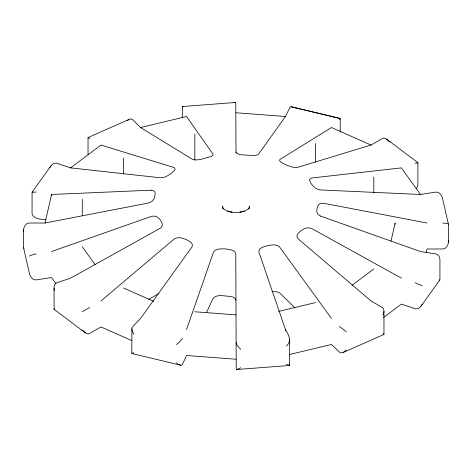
<?xml version="1.0" encoding="UTF-8"?>
<svg xmlns="http://www.w3.org/2000/svg" width="472" height="472" viewBox="0 0 472 472"><rect width="100%" height="100%" fill="white"/><g stroke="black" fill="none" stroke-linecap="round" stroke-linejoin="round"><path stroke-width="0.71" d="M23.6 231.882C23.175 228.2 24.904 223.232 29.181 223.008L45.041 223.008L148.521 203.007A7.806 4.195 -15.7 0 0 152.81 200.547L154.09 198.541L155.235 193.526L154.822 191.726A7.806 4.195 -15.7 0 0 151.447 190.181M426.145 252.561L426.959 248.992L442.819 248.992C447.096 248.768 448.825 243.8 448.4 240.118M131.806 340.613L100.973 326.948L89.757 333.427L88.447 333.828L86.966 333.645L85.402 332.896L54.103 309.343L54.032 288.386C53.867 286.168 54.616 283.554 56.888 282.71L70.623 278.132L160.132 228.277A7.806 4.95 -16 0 0 162.362 224.808C162.02 221.498 159.359 218.182 156.468 216.589A7.806 4.95 -16 0 0 151.559 216.323L51.548 251.541M70.623 167.885L100.973 145.051L173.991 167.507A7.806 3.487 -11.8 0 1 174.923 169.719C172.652 172.852 169.035 175.118 165.548 176.776A7.806 3.487 -11.8 0 1 160.35 177.773L70.623 167.885L56.888 163.306C54.504 162.622 52.239 164.191 50.846 166.008L32.09 192.157L32.061 210.772C30.727 218.784 40.374 219.403 45.979 219.598M383.282 317.733L401.377 304.115L415.112 308.694C417.496 309.378 419.761 307.809 421.154 305.992L439.91 279.843L439.939 261.228C440.246 258.278 439.054 254.532 435.768 253.912L420.452 251.541L320.553 216.082M236 359.245L186.576 355.487L182.469 364.331L181.838 365.033L180.847 365.234L131.782 353.498L131.965 327.474L140.52 318.488L192.075 246.809A7.806 5.552 -11.5 0 0 191.65 243.056C188.422 240.053 183.785 238.254 179.425 237.646A7.806 5.552 -11.5 0 0 174.298 238.932L100.973 300.965M249.369 207.415L249.588 206.069L249.122 208.099L249.741 206.942L248.319 208.925L249.204 208.14L246.779 209.963L243.623 211.362L239.947 212.241L244.29 211.202L243.623 211.362M331.48 318.488L279.554 246.933A7.806 5.747 7.5 0 0 274.84 244.897C270.008 244.832 264.822 245.93 260.603 248.302A7.806 5.747 7.5 0 0 258.851 251.883L285.424 329.497C288.746 335.037 292.144 341.002 286.415 346.011M401.377 278.132L311.65 228.495A7.806 5.28 14.4 0 0 306.452 227.988C302.788 229.144 298.947 231.669 297.077 235.044A7.806 5.28 14.4 0 0 298.009 238.755L371.027 300.965L382.243 307.437C384.839 309.302 383.984 313.024 382.851 315.497M45.041 223.008L51.548 194.47L151.447 190.181M390.987 241.192L395.135 223.008L395.135 224.448M186.576 329.497L213.568 251.948A7.806 5.841 -2.6 0 1 217.545 249.251C222.542 248.431 228.011 248.797 232.82 250.414A7.806 5.841 -2.6 0 1 235.782 253.635L236.218 369.163L236.855 369.493L289.507 365.487L289.743 339.462M131.965 353.103L132.06 353.563L133.889 352.702M236 151.972L236.218 152.627A7.806 2.926 1.9 0 0 239.186 154.356L242.366 154.928L254.455 155.512A7.806 2.926 1.9 0 0 258.432 154.315L285.424 116.513L290.162 106.967L291.153 106.766L340.218 118.501L340.218 132.243M206.476 312.606L212.919 298.723C216.748 293.572 224.43 296.357 229.634 296.286C232.153 296.558 235.557 297.578 236 300.475M182.257 117.888L182.493 106.513L235.144 102.507L235.782 102.837L236 152.786M182.469 338.341L179.561 341.982L176.469 344.601M49.702 167.902L50.846 166.008M421.154 305.992L422.298 304.098M416.416 188.535L417.897 185.596L417.897 162.657L386.597 139.104L385.034 138.355L383.553 138.172L382.243 138.573L371.027 145.051L297.702 167.33A7.806 3.216 8.9 0 1 292.575 167.123C288.298 165.955 283.967 164.274 280.35 161.707A7.806 3.216 8.9 0 1 279.925 159.453L331.48 127.528L371.027 145.051M339.409 119.599L340.218 118.501L291.153 106.766M346.283 349.976L343.173 352.49L340.412 352.979L331.48 344.471L289.672 354.472M54.032 309.172L54.416 308.812M417.584 163.188L417.968 162.828M352.053 285.318L373.812 268.946M127.263 120.543L130.301 118.991L131.588 119.021L132.591 119.599L140.52 127.528L192.446 159.329A7.806 3.027 -5.5 0 0 197.16 159.866L200.559 159.424L211.397 156.468A7.806 3.027 -5.5 0 0 213.149 154.379L186.576 116.513L140.52 127.528M240.72 367.771L236.855 369.493M82.476 311.644L89.757 307.437M148.845 299.313L158.993 293.454M29.618 255.966L33.016 254.597L36.232 253.912M32.09 192.157L36.232 192.104M439.438 280.055L439.91 279.843M88.04 154.787L88.04 137.582L128.826 119.51M343.173 352.49L383.96 334.418L383.96 311.473M339.221 118.708L339.94 118.437M415.112 163.306L417.897 162.657M278.61 311.408L315.567 302.57M271.99 291.702L276.58 291.725L279.554 292.793L294.988 307.98M420.452 194.47L401.377 167.885L311.868 177.985A7.806 3.823 14.2 0 0 309.638 179.962C310.204 183.225 312.918 186.18 315.532 188.175A7.806 3.823 14.2 0 0 320.441 189.939L420.452 194.47L435.768 192.104C439.131 191.726 441.55 194.83 442.382 197.75L448.4 224.135L448.4 242.419M234.136 102.642L235.144 102.507M240.289 212.158L236 212.483L231.711 212.158L227.71 211.202L232.053 212.241L231.711 212.158M54.103 309.343L54.634 309.319M182.493 106.513L183.16 106.519M289.507 365.487L286.415 364.296M442.819 223.008L447.114 223.451L448.4 224.135M236 112.755L285.424 116.513M194.812 311.75L236 314.883M426.959 223.008L323.479 203.255A7.806 4.578 16.4 0 0 319.19 204.223C317.072 206.311 316.234 210.223 317.178 213.037A7.806 4.578 16.4 0 0 320.553 216.082M180.847 365.234L178.068 364.124L176.469 362.885M415.112 282.71L422.298 285.814M228.377 211.362L225.221 209.963L222.796 208.14L223.681 208.925L222.259 206.942L222.878 208.099L222.412 206.069L222.631 207.415M123.475 287.973L153.742 301.378M292.439 107.079L293.932 107.876M88.04 137.582L89.757 138.573M382.851 333.775L383.96 334.418M346.283 331.698L339.409 326.417M386.597 139.104L389.524 142.072M85.402 332.896L82.476 329.928M23.6 229.581L23.6 247.865L24.043 248.231M240.72 349.486L236.855 344.896L236 342.412M82.287 246.785L95.179 264.751M55.784 283.436L51.548 277.53L36.232 279.896C32.869 280.274 30.45 277.17 29.618 274.25L23.6 247.865M133.889 334.418L132.06 330.624L131.782 328.907M289.531 364.331L289.743 365.098M182.257 106.902L182.469 107.669M54.032 288.386L54.416 290.534M373.812 177.071L373.812 192.948M315.567 143.441L315.567 162.209M285.424 329.497L285.424 330.943M194.812 134.26L194.812 160.25M123.475 158.043L123.475 173.92M82.287 199.225L82.287 215.828M51.548 194.47L51.548 195.915"/></g></svg>
